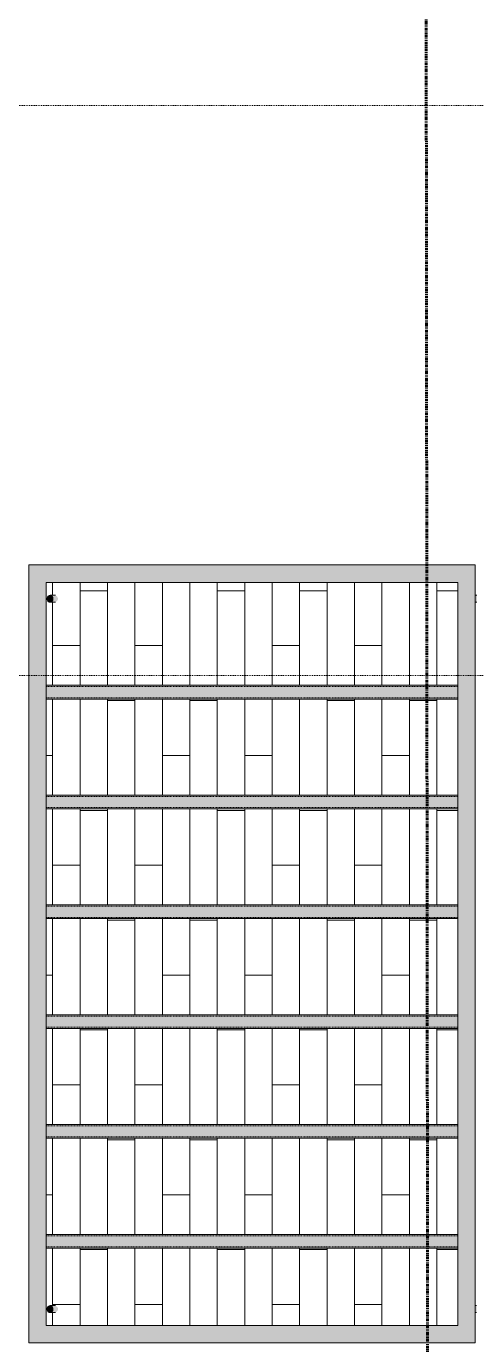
# Model space of a CAD drawing. Header units: inches. Extents: x -4169 to -1846, y 9706 to 12377.
# Drawn here: x -3926.7 to -3861.1, y 10972.9 to 11164.9 of the extents above; entities that cross this region are included whole.
import ezdxf

# ---------------------------------------------------------------- set-up
doc = ezdxf.new("R2010")
doc.units = ezdxf.units.IN
doc.header["$MEASUREMENT"] = 0
for name, pattern in [('Aligning Line 1_8_', [0.25, 0.125, -0.125]), ('Double Dash 3_8_', [1, 0.375, -0.125, 0.125, -0.125, 0.125, -0.125]), ('Hidden 1_8_', [0.1875, 0.125, -0.0625])]:
    doc.linetypes.add(name, pattern=pattern)
for name, color, linetype, lineweight in [('0-1', 7, 'Continuous', 5), ('0-2', 50, 'Continuous', 18), ('0-3', 147, 'Aligning Line 1_8_', 9), ('A-FLOR-PATT-1', 35, 'Continuous', 9), ('A-WALL-10', 135, 'Continuous', 18), ('A-WALL-11', 255, 'Continuous', 18), ('A-WALL-5', 50, 'Continuous', 18), ('C-PROP-LINE-1', 10, 'Double Dash 3_8_', 60), ('G-ANNO-SYMB', 111, 'Aligning Line 1_8_', 9), ('S-BEAM-1', 254, 'Continuous', 9), ('S-BEAM-2', 250, 'Hidden 1_8_', 9), ('S-BEAM-3', 250, 'Continuous', 9)]:
    doc.layers.add(name, color=color, linetype=linetype, lineweight=lineweight)

# ---------------------------------------------------------------- blocks, each defined once
blk = doc.blocks.new('Walls 81 - Walls 1-2574965-ENLARGED RCP - 2ND FLOOR PLAN')
at = {"layer": 'A-WALL-10'}
blk.add_hatch(color=256, dxfattribs=at).paths.add_polyline_path([(-3923.28, 11081.04), (-3923.17, 11081.06), (-3923.07, 11081.11), (-3922.98, 11081.19), (-3922.92, 11081.29), (-3922.86, 11081.54), (-3922.92, 11081.79), (-3922.98, 11081.89), (-3923.07, 11081.97), (-3923.17, 11082.02), (-3923.28, 11082.04), (-3923.39, 11082.02), (-3923.5, 11081.97), (-3923.58, 11081.89), (-3923.65, 11081.79), (-3923.71, 11081.54), (-3923.65, 11081.29), (-3923.58, 11081.19), (-3923.5, 11081.11), (-3923.39, 11081.06)], flags=0)
h = blk.add_hatch(color=256, dxfattribs=at)
h.paths.add_polyline_path([(-3923.28, 11081.04), (-3922.55, 11081.06), (-3922.41, 11081.11), (-3922.29, 11081.19), (-3922.19, 11081.29), (-3922.14, 11081.41), (-3922.12, 11081.54), (-3922.14, 11081.67), (-3922.2, 11081.79), (-3922.29, 11081.89), (-3922.41, 11081.97), (-3922.55, 11082.02), (-3922.92, 11082.04), (-3923.17, 11082.02), (-3923.07, 11081.97), (-3922.98, 11081.89), (-3922.92, 11081.79), (-3922.86, 11081.54), (-3922.92, 11081.29), (-3922.98, 11081.19), (-3923.07, 11081.11), (-3923.17, 11081.06)], flags=0)
h.paths.add_polyline_path([(-3861.05, 11081.04), (-3861.05, 11082.04), (-3861.3, 11082.02), (-3861.3, 11081.04)], flags=0)
at = {"layer": 'A-WALL-5'}
for p, q in [((-3923.28, 11082.04), (-3922.47, 11082.04)), ((-3922.47, 11081.04), (-3923.28, 11081.04)), ((-3861.3, 11082.04), (-3861.05, 11082.04)), ((-3861.05, 11081.04), (-3861.3, 11081.04))]:
    blk.add_line(p, q, dxfattribs=at)
for start_param, end_param in [(0, 3.141593), (3.141593, 6.283185)]:
    blk.add_ellipse((-3923.28, 11081.54), major_axis=(0, 0.5), ratio=0.848048, start_param=start_param, end_param=end_param, dxfattribs=at)
blk = doc.blocks.new('Walls 82 - Walls 1-2574980-ENLARGED RCP - 2ND FLOOR PLAN')
at = {"layer": 'A-WALL-10'}
blk.add_hatch(color=256, dxfattribs=at).paths.add_polyline_path([(-3923.28, 10977.55), (-3923.17, 10977.56), (-3923.07, 10977.61), (-3922.98, 10977.69), (-3922.92, 10977.8), (-3922.86, 10978.05), (-3922.92, 10978.3), (-3922.98, 10978.4), (-3923.07, 10978.48), (-3923.17, 10978.53), (-3923.28, 10978.55), (-3923.39, 10978.53), (-3923.5, 10978.48), (-3923.58, 10978.4), (-3923.65, 10978.3), (-3923.71, 10978.05), (-3923.65, 10977.8), (-3923.58, 10977.69), (-3923.5, 10977.61), (-3923.39, 10977.56)], flags=0)
h = blk.add_hatch(color=256, dxfattribs=at)
h.paths.add_polyline_path([(-3923.28, 10977.55), (-3922.55, 10977.56), (-3922.41, 10977.61), (-3922.29, 10977.69), (-3922.19, 10977.8), (-3922.14, 10977.92), (-3922.12, 10978.05), (-3922.14, 10978.18), (-3922.2, 10978.3), (-3922.29, 10978.4), (-3922.41, 10978.48), (-3922.55, 10978.53), (-3922.92, 10978.55), (-3923.17, 10978.53), (-3923.07, 10978.48), (-3922.98, 10978.4), (-3922.92, 10978.3), (-3922.86, 10978.05), (-3922.92, 10977.8), (-3922.98, 10977.69), (-3923.07, 10977.61), (-3923.17, 10977.56)], flags=0)
h.paths.add_polyline_path([(-3861.3, 10977.55), (-3861.1, 10977.56), (-3861.1, 10978.55), (-3861.3, 10978.53), (-3861.3, 10977.56)], flags=0)
at = {"layer": 'A-WALL-5'}
for p, q in [((-3923.28, 10978.55), (-3922.47, 10978.55)), ((-3922.47, 10977.55), (-3923.28, 10977.55)), ((-3861.3, 10978.55), (-3861.1, 10978.55)), ((-3861.1, 10977.55), (-3861.3, 10977.55))]:
    blk.add_line(p, q, dxfattribs=at)
for start_param, end_param in [(0, 3.141593), (3.141593, 6.283185)]:
    blk.add_ellipse((-3923.28, 10978.05), major_axis=(0, 0.5), ratio=0.848048, start_param=start_param, end_param=end_param, dxfattribs=at)
blk = doc.blocks.new('Walls 153 - Walls 3-2575034-ENLARGED RCP - 2ND FLOOR PLAN')
at = {"layer": 'A-WALL-11'}
h = blk.add_hatch(color=256, dxfattribs=at)
h.paths.add_polyline_path([(-3923.83, 10973.14), (-3861.3, 10973.14), (-3861.3, 11086.46), (-3926.36, 11086.46), (-3926.36, 10973.14), (-3924.32, 10973.14)], flags=0)
h.paths.add_polyline_path([(-3863.83, 10975.67), (-3923.83, 10975.67), (-3923.83, 11083.93), (-3863.83, 11083.93), (-3863.83, 10983.09)], flags=0)
at = {"layer": 'A-WALL-5'}
for p, q in [((-3926.36, 11086.46), (-3926.36, 10973.14)), ((-3926.36, 11086.46), (-3861.3, 11086.46)), ((-3861.3, 10973.14), (-3861.3, 11086.46)), ((-3863.83, 11083.93), (-3923.83, 11083.93)), ((-3923.83, 10975.67), (-3923.83, 11083.93)), ((-3863.83, 11083.93), (-3863.83, 10975.67)), ((-3863.83, 10975.67), (-3923.83, 10975.67)), ((-3926.36, 10973.14), (-3861.3, 10973.14))]:
    blk.add_line(p, q, dxfattribs=at)
blk = doc.blocks.new('CISC HSS Rectangular_CSA G40_21_ - HS102x51x4_8-2566941-ENLARGED RCP - 2ND FLOOR PLAN')
at = {"layer": 'S-BEAM-1'}
for points in [[(30, 1), (-30, 0.99), (-30, 0.62), (30, 0.62), (30, 0.99)], [(30, -0.02), (30, 0.62), (-30, 0.62), (-30, -0.62), (30, -0.62)], [(30, -1), (30, -0.62), (-30, -0.62), (-30, -1), (22.04, -1)]]:
    blk.add_hatch(color=256, dxfattribs=at).paths.add_polyline_path(points, flags=0)
at = {"layer": 'S-BEAM-2'}
for p, q in [((30, 0.81), (-30, 0.81)), ((30, -0.81), (-30, -0.81))]:
    blk.add_line(p, q, dxfattribs=at)
at = {"layer": 'S-BEAM-3'}
for p, q in [((-30, 1), (30, 1)), ((30, -1), (-30, -1))]:
    blk.add_line(p, q, dxfattribs=at)
blk = doc.blocks.new('Family - ___-1878357-ENLARGED RCP - 2ND FLOOR PLAN')
at = {"layer": 'C-PROP-LINE-1'}
blk.add_line((-3869.45, 12124.69), (-3867.12, 9890.98), dxfattribs=at)
blk = doc.blocks.new('CTR - 1st Phase - Shell_rvt-1-ENLARGED RCP - 2ND FLOOR PLAN')
at = {"layer": 'A-FLOR-PATT-1'}
h = blk.add_hatch(dxfattribs=at)
h.set_pattern_fill('FP_52', color=256, style=0, pattern_type=2)
h.set_pattern_definition([(270, (-3982.912, 10978.706), (-4, -2e-16), []), (180, (-3982.912, 10978.706), (-8, 8), [4, -28]), (180, (-3986.912, 10962.706), (-8, 8), [4, -28])])
h.paths.add_polyline_path([(-3923.83, 10975.67), (-3863.83, 10975.67), (-3863.83, 10986.93), (-3923.83, 10986.93), (-3923.83, 10975.99)], flags=0)
h.paths.add_polyline_path([(-3922.98, 10977.55), (-3923.39, 10977.56), (-3923.5, 10977.61), (-3923.58, 10977.69), (-3923.65, 10977.8), (-3923.71, 10978.05), (-3923.65, 10978.3), (-3923.58, 10978.4), (-3923.5, 10978.48), (-3923.39, 10978.53), (-3923.17, 10978.55), (-3922.55, 10978.53), (-3922.41, 10978.48), (-3922.29, 10978.4), (-3922.19, 10978.3), (-3922.14, 10978.18), (-3922.12, 10978.05), (-3922.14, 10977.92), (-3922.19, 10977.8), (-3922.29, 10977.69), (-3922.41, 10977.61), (-3922.55, 10977.56), (-3922.92, 10977.55)], flags=0)
h.paths.add_polyline_path([(-3920.02, 10988.93), (-3863.83, 10988.93), (-3863.83, 11002.93), (-3923.83, 11002.93), (-3923.83, 10988.93)], flags=0)
h.paths.add_polyline_path([(-3863.83, 11004.93), (-3863.83, 11018.93), (-3923.83, 11018.93), (-3923.83, 11004.93), (-3869.38, 11004.93)], flags=0)
h.paths.add_polyline_path([(-3903.14, 11020.93), (-3863.83, 11020.93), (-3863.83, 11034.93), (-3923.83, 11034.93), (-3923.83, 11020.93), (-3911.58, 11020.93)], flags=0)
h.paths.add_polyline_path([(-3923.83, 11036.93), (-3863.83, 11036.93), (-3863.83, 11050.93), (-3923.83, 11050.93), (-3923.83, 11043.41)], flags=0)
h.paths.add_polyline_path([(-3923.83, 11052.93), (-3863.83, 11052.93), (-3863.83, 11066.93), (-3923.83, 11066.93), (-3923.83, 11053.47)], flags=0)
h.paths.add_polyline_path([(-3911.58, 11068.93), (-3863.83, 11068.93), (-3863.83, 11083.93), (-3923.83, 11083.93), (-3923.83, 11068.93), (-3920.02, 11068.93)], flags=0)
h.paths.add_polyline_path([(-3922.87, 11081.04), (-3923.39, 11081.06), (-3923.5, 11081.11), (-3923.58, 11081.19), (-3923.65, 11081.29), (-3923.71, 11081.54), (-3923.65, 11081.79), (-3923.58, 11081.89), (-3923.5, 11081.97), (-3923.39, 11082.02), (-3923.17, 11082.04), (-3922.55, 11082.02), (-3922.41, 11081.97), (-3922.29, 11081.89), (-3922.19, 11081.79), (-3922.14, 11081.67), (-3922.12, 11081.54), (-3922.14, 11081.41), (-3922.19, 11081.29), (-3922.29, 11081.19), (-3922.41, 11081.11), (-3922.55, 11081.06), (-3922.71, 11081.04)], flags=0)
at = {"layer": '0-2'}
for name, p in [('Walls 153 - Walls 3-2575034-ENLARGED RCP - 2ND FLOOR PLAN', (0, 0)), ('Walls 81 - Walls 1-2574965-ENLARGED RCP - 2ND FLOOR PLAN', (0, 0)), ('CISC HSS Rectangular_CSA G40_21_ - HS102x51x4_8-2566941-ENLARGED RCP - 2ND FLOOR PLAN', (-3893.83, 11067.93)), ('CISC HSS Rectangular_CSA G40_21_ - HS102x51x4_8-2566941-ENLARGED RCP - 2ND FLOOR PLAN', (-3893.83, 11051.93)), ('CISC HSS Rectangular_CSA G40_21_ - HS102x51x4_8-2566941-ENLARGED RCP - 2ND FLOOR PLAN', (-3893.83, 11035.93)), ('CISC HSS Rectangular_CSA G40_21_ - HS102x51x4_8-2566941-ENLARGED RCP - 2ND FLOOR PLAN', (-3893.83, 11019.93)), ('CISC HSS Rectangular_CSA G40_21_ - HS102x51x4_8-2566941-ENLARGED RCP - 2ND FLOOR PLAN', (-3893.83, 11003.93)), ('CISC HSS Rectangular_CSA G40_21_ - HS102x51x4_8-2566941-ENLARGED RCP - 2ND FLOOR PLAN', (-3893.83, 10987.93)), ('Walls 82 - Walls 1-2574980-ENLARGED RCP - 2ND FLOOR PLAN', (0, 0))]:
    blk.add_blockref(name, p, dxfattribs=at)
at = {"layer": '0-3'}
blk.add_blockref('Family - ___-1878357-ENLARGED RCP - 2ND FLOOR PLAN', (0, 0), dxfattribs=at)

msp = doc.modelspace()

# ---------------------------------------------------------------- linework, layer by layer
at = {"layer": 'G-ANNO-SYMB'}
for p, q in [((-1910.95, 11153.43), (-4027.08, 11153.43)), ((-1910.95, 11070.38), (-4027.08, 11070.38))]:
    msp.add_line(p, q, dxfattribs=at)

# ---------------------------------------------------------------- block references
at = {"layer": '0-1'}
msp.add_blockref('CTR - 1st Phase - Shell_rvt-1-ENLARGED RCP - 2ND FLOOR PLAN', (0, 0), dxfattribs=at)

doc.saveas('drawing.dxf')
